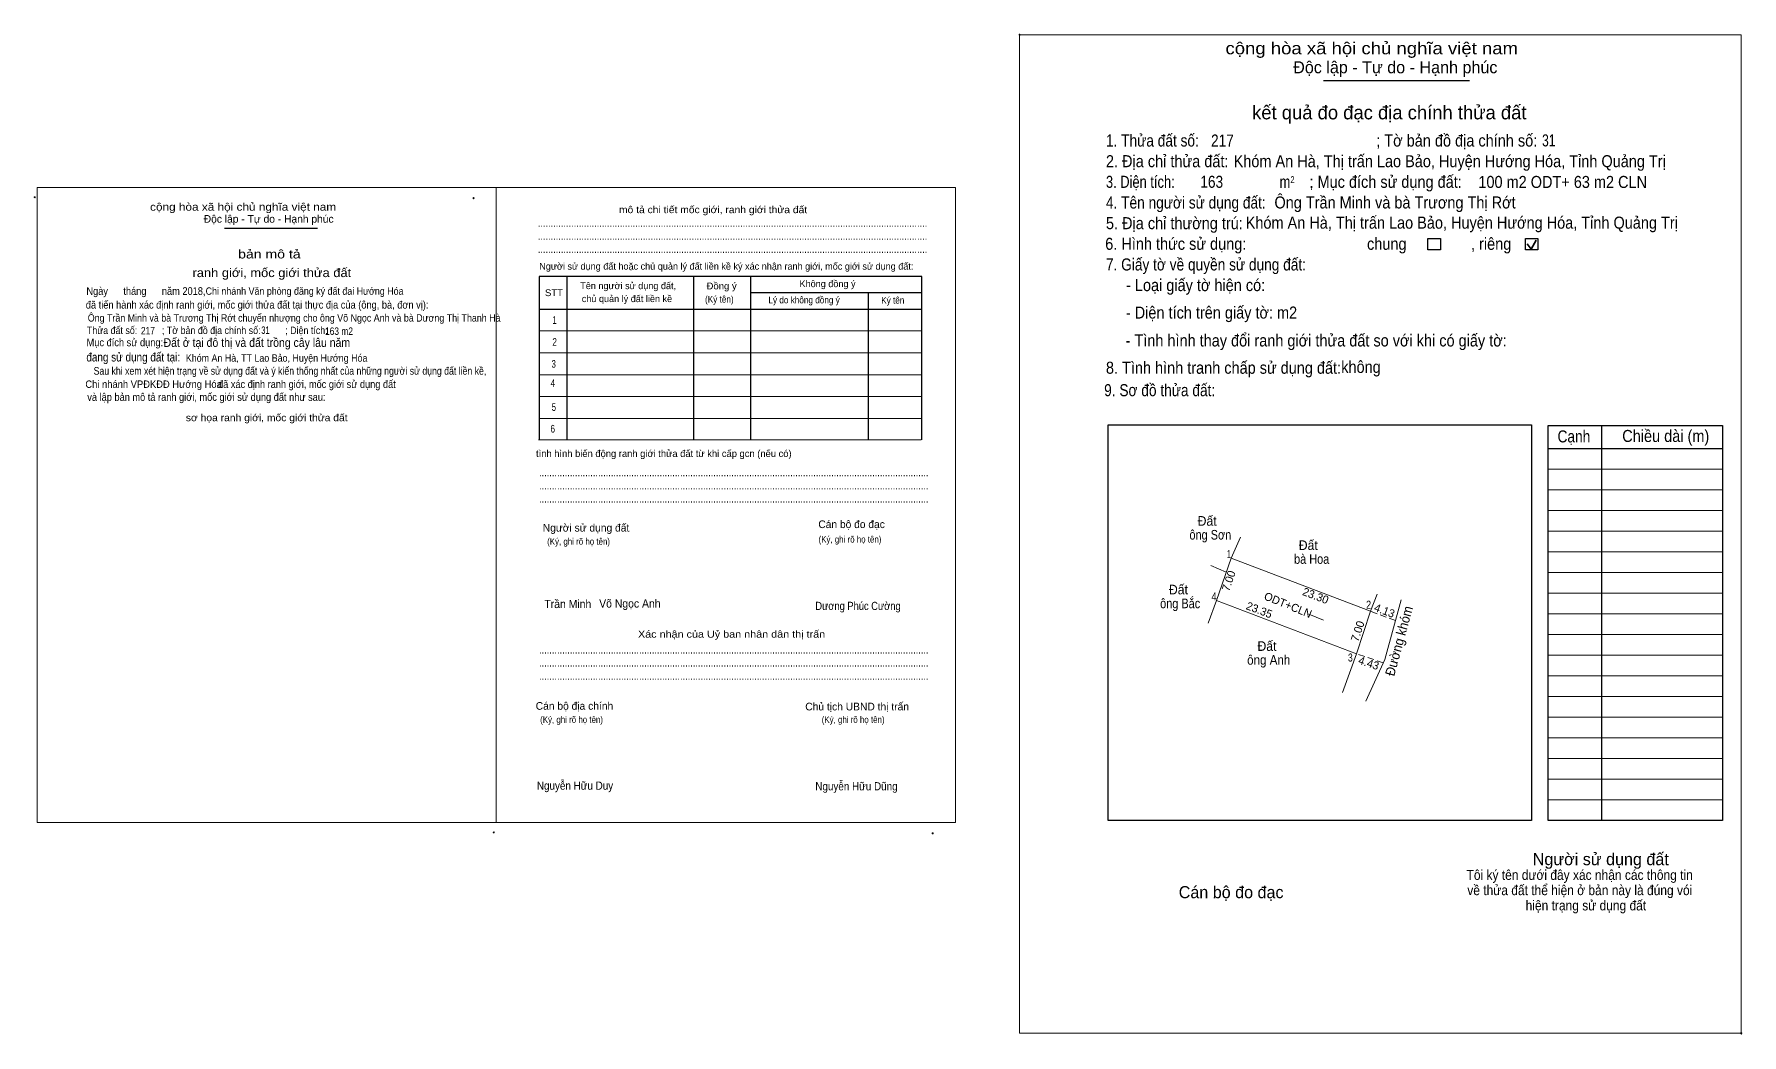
# Model space of a CAD drawing. Header units: metres. Extents: x 536406 to 537465, y 1837053 to 1837358.
# Drawn here: x 536406 to 536927, y 1837053 to 1837358 of the extents above; entities that cross this region are included whole.
import ezdxf
from ezdxf.enums import TextEntityAlignment as Align

# ---------------------------------------------------------------- set-up
doc = ezdxf.new("R2010")
doc.units = ezdxf.units.M
doc.header["$LTSCALE"] = 0.66
doc.header["$PDMODE"] = 32
doc.header["$PDSIZE"] = 0.33
doc.linetypes.add('MEDIUM_DASHED', pattern=[4.5, 3, -1.5])
for name, color, linetype, lineweight in [('10', 7, 'Continuous', 13), ('17', 7, 'Continuous', 13), ('23', 7, 'Continuous', 13), ('6', 7, 'Continuous', 13), ('63', 7, 'Continuous', 13), ('7', 7, 'Continuous', 13), ('8', 7, 'Continuous', 13)]:
    doc.layers.add(name, color=color, linetype=linetype, lineweight=lineweight)
doc.layers.add('25', color=7, linetype='Continuous')
doc.layers.add('4', color=7, linetype='Continuous')

msp = doc.modelspace()

# ---------------------------------------------------------------- linework, layer by layer
at = {"layer": '10'}
for p, q in [((536764.94, 1837195.88), (536769.62, 1837193.86)), ((536771.18, 1837198.17), (536813.69, 1837181.96)), ((536764.18, 1837178.33), (536766.74, 1837185.23)), ((536766.74, 1837185.23), (536809.35, 1837168.98)), ((536822.99, 1837185.48), (536817.99, 1837167.22)), ((536809.35, 1837168.98), (536807.68, 1837164.24)), ((536807.68, 1837164.24), (536805.15, 1837157.21)), ((536817.99, 1837167.22), (536812.29, 1837154.51))]:
    msp.add_line(p, q, dxfattribs=at)
msp.add_lwpolyline([(536815.65, 1837187.16), (536813.69, 1837181.96), (536809.35, 1837168.98)], dxfattribs=at)
at = {"layer": '17', "linetype": 'MEDIUM_DASHED'}
for p, q in [((536821.24, 1837179.12), (536813.69, 1837181.96)), ((536817.55, 1837166.26), (536809.35, 1837168.98))]:
    msp.add_line(p, q, dxfattribs=at)
at = {"layer": '23'}
for p, q in [((536815.65, 1837187.16), (536813.69, 1837181.96)), ((536807.68, 1837164.24), (536805.15, 1837157.21))]:
    msp.add_line(p, q, dxfattribs=at)
at = {"layer": '63'}
for p, q in [((536771.18, 1837198.17), (536774, 1837204.51)), ((536771.18, 1837198.17), (536766.74, 1837185.23)), ((536794.82, 1837181.05), (536799.36, 1837179.19))]:
    msp.add_line(p, q, dxfattribs=at)
at = {"layer": '7', "lineweight": 25}
for p, q in [((536799.35, 1837343.78), (536843.86, 1837343.78)), ((536464.18, 1837298.75), (536492.49, 1837298.75)), ((536568.56, 1837283.98), (536568.56, 1837234.26)), ((536607.19, 1837283.78), (536607.19, 1837234.26)), ((536624.61, 1837283.78), (536624.61, 1837234.26)), ((536624.61, 1837279.17), (536676.83, 1837279.17)), ((536660.47, 1837279.17), (536660.47, 1837234.26)), ((536560.18, 1837274.1), (536676.83, 1837274.1)), ((536884.07, 1837238.59), (536884.07, 1837118.19)), ((536867.8, 1837231.56), (536921.02, 1837231.56))]:
    msp.add_line(p, q, dxfattribs=at)
at = {"layer": '7', "lineweight": 35}
for p, q in [((536861.43, 1837294.02), (536862.69, 1837292.4)), ((536862.69, 1837292.4), (536864.21, 1837295.12))]:
    msp.add_line(p, q, dxfattribs=at)
at = {"layer": '7'}
for p, q in [((536560.18, 1837267.42), (536676.83, 1837267.42)), ((536560.18, 1837260.74), (536676.83, 1837260.74)), ((536560.18, 1837254.07), (536676.83, 1837254.07)), ((536560.18, 1837247.39), (536676.83, 1837247.39)), ((536560.18, 1837240.71), (536676.83, 1837240.71)), ((536559.97, 1837234.26), (536676.63, 1837234.26)), ((536867.8, 1837225.26), (536921.02, 1837225.26)), ((536867.8, 1837218.96), (536921.02, 1837218.96)), ((536867.8, 1837212.66), (536921.02, 1837212.66)), ((536867.8, 1837206.37), (536921.02, 1837206.37)), ((536867.8, 1837200.07), (536921.02, 1837200.07)), ((536867.8, 1837193.77), (536921.02, 1837193.77)), ((536867.8, 1837187.47), (536921.02, 1837187.47)), ((536867.8, 1837181.17), (536921.02, 1837181.17)), ((536867.8, 1837174.87), (536921.02, 1837174.87)), ((536867.8, 1837168.57), (536921.02, 1837168.57)), ((536867.8, 1837162.28), (536921.02, 1837162.28)), ((536867.8, 1837155.98), (536921.02, 1837155.98)), ((536867.8, 1837149.68), (536921.02, 1837149.68)), ((536867.8, 1837143.38), (536921.02, 1837143.38)), ((536867.8, 1837137.08), (536921.02, 1837137.08)), ((536867.8, 1837130.78), (536921.02, 1837130.78)), ((536867.8, 1837124.48), (536921.02, 1837124.48))]:
    msp.add_line(p, q, dxfattribs=at)
for points in [[(536706.65, 1837357.74), (536926.75, 1837357.74), (536926.75, 1837053.31), (536706.65, 1837053.31)], [(536407.03, 1837311.16), (536547.04, 1837311.16), (536547.04, 1837117.51), (536407.03, 1837117.51)], [(536547.04, 1837311.15), (536687.05, 1837311.15), (536687.05, 1837117.51), (536547.04, 1837117.51)], [(536547.04, 1837311.15), (536687.05, 1837311.15), (536687.05, 1837117.51), (536547.04, 1837117.51)]]:
    msp.add_lwpolyline(points, close=True, dxfattribs=at)
at = {"layer": '7', "lineweight": 25}
for points in [[(536831.2, 1837295.65), (536834.98, 1837295.65), (536834.98, 1837292.12), (536831.2, 1837292.12)], [(536860.94, 1837295.65), (536864.72, 1837295.65), (536864.72, 1837292.12), (536860.94, 1837292.12)], [(536733.64, 1837238.8), (536862.76, 1837238.8), (536862.76, 1837118.19), (536733.64, 1837118.19)], [(536867.8, 1837238.59), (536921.02, 1837238.59), (536921.02, 1837118.19), (536867.8, 1837118.19)]]:
    msp.add_lwpolyline(points, close=True, dxfattribs=at)
msp.add_lwpolyline([(536676.83, 1837234.26), (536676.83, 1837283.98), (536560.18, 1837283.98), (536560.18, 1837234.26)], dxfattribs=at)
at = {"layer": '7'}
for p in [(536706.65, 1837357.74), (536406.28, 1837308.17), (536540.12, 1837307.89), (536546.29, 1837114.52), (536680.13, 1837114.24), (536926.75, 1837053.31)]:
    msp.add_point(p, dxfattribs=at)
at = {"layer": '8'}
msp.add_line((536807.68, 1837164.24), (536805.15, 1837157.21), dxfattribs=at)
msp.add_line((536807.68, 1837164.24), (536805.15, 1837157.21), dxfattribs=at)

# ---------------------------------------------------------------- texts
at = {"layer": '17'}
for s, width, p in [('Đất ', 0.95, (536764.365, 1837208.03)), (' ông Sơn', 0.85, (536764.355, 1837203.81)), ('Đất  ', 0.95, (536795.72, 1837200.63)), ('bà Hoa', 0.85, (536795.73, 1837196.42)), ('Đất ', 0.95, (536755.605, 1837187.1)), ('ông Bắc', 0.85, (536755.62, 1837182.87)), ('Đất ', 0.95, (536782.605, 1837169.87)), ('ông Anh', 0.9, (536782.62, 1837165.66))]:
    msp.add_text(s, height=2.93, dxfattribs=dict(at, width=width)).set_placement(p, align=Align.CENTER)
for s, width, p in [('Trần Minh', 0.95, (536561.72, 1837182.92)), ('Võ Ngọc Anh', 0.95, (536578.44, 1837183.07)), ('Dương Phúc Cường', 0.85, (536644.36, 1837182.33)), ('Nguyễn Hữu Duy', 0.9, (536559.44, 1837127.53)), ('Nguyễn Hữu Dũng', 0.9, (536644.35, 1837127.34))]:
    msp.add_text(s, height=2.5, dxfattribs=dict(at, width=width)).set_placement(p)
at = {"layer": '25'}
for s, height, width, p in [('Chi nhánh Văn phòng đăng ký đất đai Hướng Hóa', 2.25, 0.9, (536458.41, 1837278.44)), ('Đất ở tại đô thị và đất trồng cây lâu năm ', 2.66, 0.9, (536445.58, 1837262.55)), ('Chi nhánh VPĐKĐĐ Hướng Hóa', 2.25, 0.95, (536421.73, 1837250.07))]:
    msp.add_text(s, height=height, dxfattribs=dict(at, width=width)).set_placement(p)
at = {"layer": '4', "width": 0.85}
for s, height, p in [('163', 3.67, (536761.76, 1837311.06)), ('163 m2', 2.25, (536494.82, 1837266.23))]:
    msp.add_text(s, height=height, dxfattribs=at).set_placement(p)
at = {"layer": '6', "width": 0.9}
for s, height, p in [('100 m2 ODT+ 63 m2 CLN', 3.67, (536846.57, 1837311.01)), ('Ông Trần Minh và bà Trương Thị Rớt', 3.67, (536784.37, 1837304.76)), ('Ông Trần Minh và bà Trương Thị Rớt chuyển nhượng cho ông Võ Ngọc Anh và bà Dương Thị Thanh Hà', 2.25, (536422.46, 1837270.27))]:
    msp.add_text(s, height=height, dxfattribs=at).set_placement(p)
at = {"layer": '63'}
for s, width, p in [(' 1', 0.75, (536771.18, 1837198.17)), (' 4', 0.85, (536766.72, 1837185.23)), (' 2', 0.85, (536813.86, 1837182.72)), (' 3', 0.8, (536808.25, 1837166.62))]:
    msp.add_text(s, height=2.441, dxfattribs=dict(at, width=width)).set_placement(p, align=Align.RIGHT)
for s, rotation, p in [('7.00', 71.073, (536771.575, 1837190.8291)), ('23.35', 339.128, (536779.3151, 1837181.1972)), ('ODT+CLN', 337.717, (536788.0422, 1837182.7391)), ('23.30', 339.13, (536796.4852, 1837185.5321)), ('4.13', 339.46, (536817.5167, 1837180.9997)), ('7.00', 71.513, (536810.899, 1837175.498)), ('4.43', 341.565, (536812.749, 1837164.9937))]:
    msp.add_text(s, height=2.441, rotation=rotation, dxfattribs=at).set_placement(p, align=Align.CENTER)
at = {"layer": '63', "width": 0.95}
msp.add_text('Đường khóm ', height=2.93, rotation=74.688, dxfattribs=at).set_placement((536823.9084, 1837173.0232), align=Align.CENTER)
at = {"layer": '7'}
for s, height, width, p in [('cộng hòa xã hội chủ nghĩa việt nam', 3.674, 1.15, (536769.44, 1837351.77)), ('1. Thửa đất số:', 3.674, 0.85, (536732.98, 1837323.64)), ('217', 3.67, 0.85, (536765.03, 1837323.64)), ('; Tờ bản đồ địa chính số:', 3.674, 0.9, (536815.41, 1837323.64)), ('31', 3.67, 0.75, (536865.99, 1837323.69)), ('2. Địa chỉ thửa đất:', 3.674, 0.9, (536732.98, 1837317.34)), ('Khóm An Hà, Thị trấn Lao Bảo, Huyện Hướng Hóa, Tỉnh Quảng Trị', 3.67, 0.9, (536771.93, 1837317.34)), ('3. Diện tích:', 3.674, 0.8, (536732.98, 1837311.05)), ('; Mục đích sử dụng đất:', 3.674, 0.9, (536795.05, 1837311.05)), ('m', 3.674, 0.8, (536785.94, 1837311.05)), ('2', 2.099, 0.8, (536789.25, 1837312.51)), ('cộng hòa xã hội chủ nghĩa việt nam', 2.337, 1.15, (536441.47, 1837304.08)), ('4. Tên người sử dụng đất:', 3.674, 0.85, (536732.98, 1837304.74)), ('........................................................................................................................................................', 2.337, 0.9, (536559.71, 1837299.2)), ('5. Địa chỉ thường trú:', 3.674, 0.9, (536732.98, 1837298.44)), ('Khóm An Hà, Thị trấn Lao Bảo, Huyện Hướng Hóa, Tỉnh Quảng Trị', 3.67, 0.9, (536775.61, 1837298.6)), ('........................................................................................................................................................', 2.337, 0.9, (536559.71, 1837295.2)), ('6. Hình thức sử dụng:', 3.674, 0.9, (536732.76, 1837292.15)), ('chung                , riêng', 3.674, 0.9, (536812.61, 1837292.15)), ('........................................................................................................................................................', 2.337, 0.9, (536559.71, 1837291.19)), ('7. Giấy tờ về quyền sử dụng đất:', 3.674, 0.85, (536732.98, 1837285.85)), ('     - Loại giấy tờ hiện có:', 3.67, 0.9, (536732.98, 1837279.56)), ('Ngày      tháng      năm 2018,', 2.34, 0.9, (536422.05, 1837278.41)), ('STT', 2.07, 1.05, (536561.9, 1837278.03)), ('(Ký tên)', 2.07, 0.9, (536610.72, 1837276.04)), ('Đồng ý', 2.07, 1.05, (536611.17, 1837280.09)), (' đã tiến hành xác định ranh giới, mốc giới thửa đất tại thực địa của (ông, bà, đơn vị):', 2.34, 0.9, (536421.09, 1837274.23)), ('Lý do không đồng ý', 2.07, 0.9, (536630.06, 1837275.83)), ('Ký tên', 2.07, 0.9, (536664.45, 1837275.74)), ('- Diện tích trên giấy tờ: m2', 3.67, 0.9, (536739.06, 1837271.19)), ('Thửa đất số:          ; Tờ bản đồ địa chính số:          ; Diện tích:', 2.25, 0.9, (536422.2, 1837266.47)), ('217', 2.25, 0.85, (536438.68, 1837266.38)), ('31', 2.25, 0.75, (536475.4, 1837266.53)), ('Mục đích sử dụng:', 2.34, 0.9, (536422.11, 1837262.76)), ('     - Tình hình thay đổi ranh giới thửa đất so với khi có giấy tờ:', 3.67, 0.9, (536732.84, 1837262.68)), ('đang sử dụng đất tại:', 2.66, 0.85, (536422.04, 1837258.11)), ('Khóm An Hà, TT Lao Bảo, Huyện Hướng Hóa', 2.25, 0.9, (536452.38, 1837258.04)), ('8. Tình hình tranh chấp sử dụng đất: ', 3.67, 0.9, (536732.98, 1837254.36)), ('không', 3.674, 0.9, (536804.74, 1837254.62)), ('Sau khi xem xét hiện trạng về sử dụng đất và ý kiến thống nhất của những người sử dụng đất liền kề,', 2.337, 0.85, (536424.25, 1837254.07)), ('đã xác định ranh giới, mốc giới sử dụng đất', 2.33, 0.9, (536462.2, 1837250.02)), (' và lập bản mô tả ranh giới, mốc giới sử dụng đất như sau:', 2.337, 0.9, (536421.54, 1837246.09)), ('9. Sơ đồ thửa đất:', 3.674, 0.85, (536732.44, 1837247.52)), ('Cạnh', 3.674, 0.85, (536870.71, 1837233.43)), ('Chiều dài (m)', 3.674, 0.9, (536890.44, 1837233.56)), ('........................................................................................................................................................', 2.337, 0.9, (536560.1, 1837223.11)), ('........................................................................................................................................................', 2.337, 0.9, (536560.1, 1837219.11)), ('........................................................................................................................................................', 2.337, 0.9, (536560.1, 1837215.1)), ('(Ký, ghi rõ họ tên)', 2.003, 0.9, (536562.57, 1837202.23)), ('(Ký, ghi rõ họ tên)', 2.003, 0.9, (536645.34, 1837202.89)), ('........................................................................................................................................................', 2.337, 0.9, (536560.1, 1837169.06)), ('........................................................................................................................................................', 2.337, 0.9, (536560.1, 1837165.06)), ('........................................................................................................................................................', 2.337, 0.9, (536560.1, 1837161.05)), ('(Ký, ghi rõ họ tên)', 2.003, 0.9, (536560.43, 1837147.92)), ('(Ký, ghi rõ họ tên)', 2.003, 0.9, (536646.3, 1837147.92))]:
    msp.add_text(s, height=height, dxfattribs=dict(at, width=width)).set_placement(p)
for s, height, p in [('Độc lập - Tự do - Hạnh phúc', 3.674, (536790.09, 1837345.98)), ('Độc lập - Tự do - Hạnh phúc', 2.337, (536457.83, 1837300.41)), ('Người sử dụng đất hoặc chủ quản lý đất liền kề ký xác nhận ranh giới, mốc giới sử dụng đất:', 2.07, (536560.16, 1837286.1)), ('Tên người sử dụng đất,', 2.07, (536572.66, 1837280.16)), ('chủ quản lý đất liền kề', 2.07, (536573.13, 1837276.21)), ('Không đồng ý', 2.07, (536639.54, 1837280.77)), ('tình hình biến động ranh giới thửa đất từ khi cấp gcn (nếu có)', 2.136, (536559.17, 1837228.97)), ('Người sử dụng đất', 2.337, (536561.23, 1837206.24)), ('Cán bộ đo đạc', 2.332, (536645.27, 1837207.31)), ('Cán bộ địa chính', 2.337, (536559.08, 1837151.92)), ('Chủ tịch UBND thị trấn', 2.34, (536641.28, 1837151.72)), ('Người sử dụng đất', 3.674, (536863.15, 1837104.52)), ('Cán bộ đo đạc', 3.674, (536755.18, 1837094.46))]:
    msp.add_text(s, height=height, dxfattribs=at).set_placement(p)
for s, height, p in [('kết quả đo đạc địa chính thửa đất', 4.199, (536819.395, 1837331.93)), ('.', 1.05, (536926.7533, 1837052.8))]:
    msp.add_text(s, height=height, dxfattribs=at).set_placement(p, align=Align.CENTER)
for s, height, width, p in [('mô tả chi tiết mốc giới, ranh giới thửa đất', 2.136, 1.1, (536613.17, 1837303.33)), ('bản mô tả', 2.671, 1.2, (536477.85, 1837289.52)), ('ranh giới, mốc giới thửa đất', 2.671, 1.1, (536478.605, 1837283.84)), ('1', 2.337, 0.65, (536564.82, 1837269.58)), ('2', 2.337, 0.8, (536564.845, 1837262.9)), ('3', 2.337, 0.75, (536564.575, 1837256.21)), ('4', 2.337, 0.8, (536564.32, 1837250.37)), ('sơ họa ranh giới, mốc giới thửa đất', 2.136, 1.1, (536477.04, 1837239.9)), ('5', 2.337, 0.75, (536564.595, 1837243.04)), ('6', 2.337, 0.8, (536564.285, 1837236.43)), ('Xác nhận của Uỷ ban nhân dân thị trấn', 2.14, 1.15, (536618.81, 1837173.9)), ('Tôi ký tên dưới đây xác nhận các thông tin', 3.035, 0.9, (536877.46, 1837100.04)), ('về thửa đất thể hiện ở bản này là đúng vói', 3.035, 0.9, (536877.495, 1837095.39)), ('hiện trạng sử dụng đất', 3.035, 0.9, (536879.36, 1837090.74))]:
    msp.add_text(s, height=height, dxfattribs=dict(at, width=width)).set_placement(p, align=Align.CENTER)

doc.saveas('drawing.dxf')
